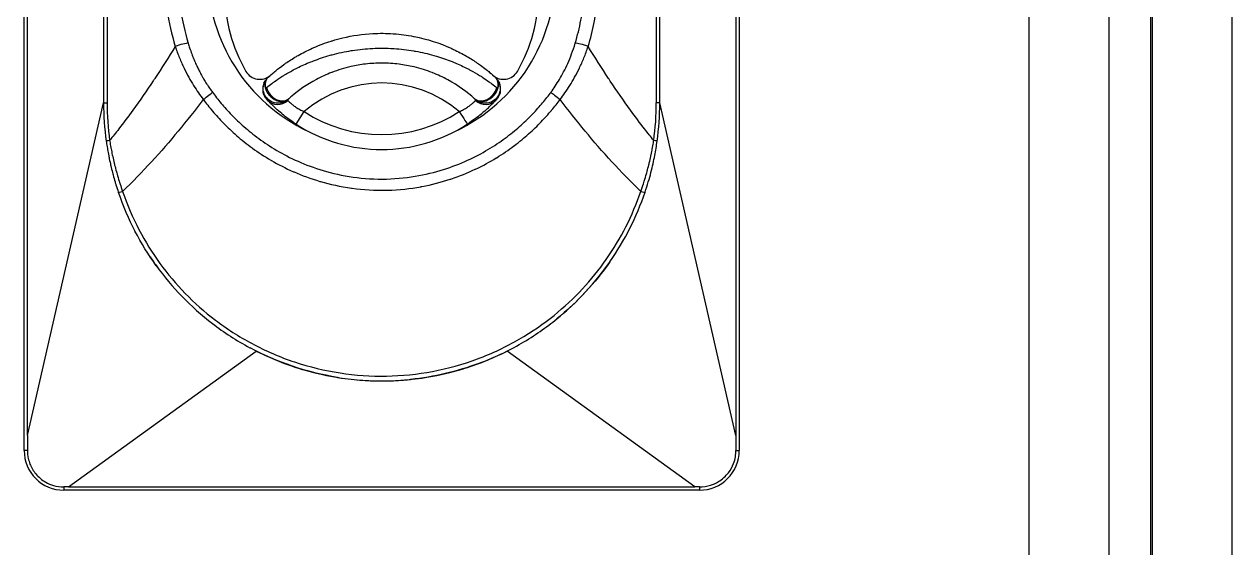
# Model space of a CAD drawing. Header units: millimetres. Extents: x 176 to 2516, y 143 to 1610.
# Drawn here: x 2164.2 to 2225, y 538.4 to 564.7 of the extents above; entities that cross this region are included whole.
import ezdxf

# ---------------------------------------------------------------- set-up
doc = ezdxf.new("R2010")
doc.units = ezdxf.units.MM
doc.layers.add('Widoczne (ISO)', color=7, linetype='Continuous', lineweight=25)

msp = doc.modelspace()

# ---------------------------------------------------------------- linework, layer by layer
at = {"layer": 'Widoczne (ISO)'}
for p, q in [((2220.984, 335.93), (2220.984, 912.73)), ((2224.984, 910.33), (2224.984, 338.33)), ((2218.784, 909.159), (2218.784, 339.359)), ((2214.784, 341.759), (2214.784, 906.759)), ((2164.184, 543.259), (2164.184, 702.259)), ((2200.184, 702.259), (2200.184, 543.259)), ((2164.355, 544.005), (2164.355, 701.043)), ((2200.014, 701.043), (2200.014, 544.005)), ((2168.184, 669.612), (2168.184, 560.759)), ((2168.358, 669.612), (2168.358, 560.759)), ((2196.011, 560.759), (2196.011, 669.612)), ((2196.184, 560.759), (2196.184, 669.612)), ((2220.902, 491.534), (2220.902, 654.33)), ((2164.355, 544.005), (2168.184, 560.759)), ((2168.184, 560.759), (2168.358, 560.759)), ((2173.434, 560.624), (2173.434, 560.625)), ((2190.934, 560.625), (2190.934, 560.625)), ((2196.184, 560.759), (2196.011, 560.759)), ((2200.014, 544.005), (2196.184, 560.759)), ((2173.684, 560.321), (2173.684, 560.319)), ((2177.874, 559.688), (2178.283, 560.317)), ((2190.684, 560.319), (2190.684, 560.321)), ((2179.243, 556.759), (2179.243, 556.759)), ((2185.128, 556.759), (2185.127, 556.759)), ((2166.412, 541.423), (2175.873, 548.262)), ((2197.957, 541.423), (2188.496, 548.262)), ((2164.351, 543.259), (2164.184, 543.259)), ((2200.018, 543.259), (2200.184, 543.259)), ((2166.184, 541.423), (2166.184, 541.259)), ((2198.184, 541.259), (2166.184, 541.259)), ((2198.184, 541.423), (2198.184, 541.259))]:
    msp.add_line(p, q, dxfattribs=at)
for centre, radius, start, end in [((2182.184, 567.259), 8.75, 180, 244.89934), ((2182.184, 567.259), 8.75, 295.10066, 0), ((2182.184, 566.309), 7.9, 180, 210.14031), ((2182.184, 566.309), 7.9, 329.85969, 0), ((2176.044, 562.744), 0.8, 210.14031, 311.31684), ((2176.962, 561.483), 0.75, 134.36928, 134.38142), ((2188.324, 562.744), 0.8, 228.68316, 329.85969), ((2187.407, 561.483), 0.75, 28.25791, 34.39134), ((2182.184, 555.759), 6, 49.4392, 130.56083), ((2176.962, 561.483), 0.75, 315.73003, 315.73725), ((2182.184, 566.309), 7.15, 236.92962, 303.07032), ((2182.184, 566.309), 7.9, 236.92961, 303.07042), ((2182.195, 560.761), 11.51, 192.82457, 192.82463), ((2182.186, 560.758), 11.499, 347.17531, 347.17536), ((2182.189, 560.76), 12.505, 195.92229, 195.92235), ((2182.207, 560.752), 12.476, 344.07786, 344.07791), ((2182.199, 560.763), 13.015, 197.18387, 197.18392), ((2182.181, 560.76), 13.003, 342.81645, 342.8165), ((2166.184, 543.259), 2, 180, 270), ((2198.184, 543.259), 2, 270, 0)]:
    msp.add_arc(centre, radius, start, end, dxfattribs=at)
for centre, major_axis, ratio, start_param, end_param in [((2172.002, 563.6), (0.479, 0.145), 0.133988, 0.362187, 1.98719), ((2192.367, 563.6), (-0.479, 0.145), 0.133987, 4.295957, 5.921002), ((2176.962, 561.483), (-0.616, 0.427), 0.654809, 0.000503, 0.813654), ((2176.969, 561.491), (-0.505, 0.555), 0.745913, 0.000131, 0.976059), ((2176.969, 561.491), (-0.505, 0.555), 0.745913, 6.283182, 6.283319), ((2187.399, 561.491), (0.505, 0.555), 0.745914, 6.28312, 6.28319), ((2187.399, 561.491), (0.505, 0.555), 0.745914, 5.307122, 6.283118), ((2187.407, 561.483), (0.616, 0.427), 0.654813, 5.469524, 6.282644), ((2173.278, 561.026), (0.403, 0.296), 0.06273, 4.470801, 5.923669), ((2177.006, 561.525), (0.501, -0.558), 0.74016, 4.125737, 6.28311), ((2187.362, 561.525), (-0.501, -0.558), 0.740171, 0.000052, 2.157417), ((2187.407, 561.483), (-0.528, -0.533), 0.733863, 0.056178, 2.199605), ((2191.091, 561.026), (-0.403, 0.296), 0.062734, 0.359506, 1.812384), ((2180.476, 560.645), (-0.873, 13.087), 0.936794, 1.499736, 1.647658), ((2173.921, 560.195), (0.603, -8.703), 0.635485, 4.603586, 4.821456), ((2176.966, 561.42), (-0.547, -0.513), 0.971101, 0.000169, 1.562838), ((2187.402, 561.42), (0.547, -0.513), 0.9711, 4.720289, 6.28315), ((2189.892, 560.234), (-0.632, -9.128), 0.66673, 1.466671, 1.674358), ((2183.635, 560.658), (0.914, 13.222), 0.946583, 4.638877, 4.785261), ((2186.086, 560.317), (0.409, -0.628), 0.000031, 4.712424, 6.283181), ((2186.086, 560.317), (0.409, -0.628), 0.000031, 6.283181, 6.283244), ((2168.616, 558.866), (-0.297, -0.041), 0.064277, 5.144256, 6.283185), ((2195.753, 558.866), (0.297, -0.041), 0.064277, 6.283182, 7.422108), ((2169.209, 556.361), (-0.284, -0.096), 0.110971, 6.283178, 7.569921), ((2195.159, 556.361), (0.284, -0.096), 0.110991, 4.996363, 6.283249), ((2200.061, 541.719), (0.041, -2.598), 0.008553, 3.636685, 4.078097), ((2164.778, 541.376), (-2.196, -0.036), 0.014108, 3.87337, 4.017464), ((2199.58, 541.376), (-2.185, 0.036), 0.014106, 5.405282, 5.549892)]:
    msp.add_ellipse(centre, major_axis=major_axis, ratio=ratio, start_param=start_param, end_param=end_param, dxfattribs=at)
for points, knots in [([(2171.248, 567.259), (2171.248, 566.644), (2171.338, 565.421), (2171.607, 564.205), (2171.791, 563.6)], [0, 0, 0, 0, 0.5, 0.999998, 0.999998, 0.999998, 0.999998]), ([(2171.928, 567.259), (2171.928, 566.674), (2172.012, 565.5), (2172.27, 564.334), (2172.443, 563.759)], [0.0000243, 0.0000243, 0.0000243, 0.0000243, 0.5, 1, 1, 1, 1]), ([(2191.926, 563.759), (2192.041, 564.142), (2192.137, 564.529), (2192.213, 564.918), (2192.29, 565.306), (2192.347, 565.697), (2192.384, 566.088), (2192.422, 566.479), (2192.441, 566.869), (2192.441, 567.259)], [0, 0, 0, 0, 0.3333333, 0.3333333, 0.3333333, 0.6666667, 0.6666667, 0.6666667, 0.999979, 0.999979, 0.999979, 0.999979]), ([(2192.578, 563.6), (2192.7, 564.002), (2192.901, 564.808), (2193.081, 566.034), (2193.12, 566.85), (2193.12, 567.259)], [0.0000024, 0.0000024, 0.0000024, 0.0000024, 0.3333333, 0.6666667, 1, 1, 1, 1]), ([(2181.741, 564.247), (2182.082, 564.265), (2182.422, 564.262), (2182.764, 564.239), (2182.774, 564.238), (2182.784, 564.238), (2182.793, 564.237), (2183.125, 564.213), (2183.459, 564.169), (2183.791, 564.106), (2183.799, 564.104), (2183.807, 564.102), (2183.816, 564.101)], [0.466537, 0.466537, 0.466537, 0.466537, 0.5333333, 0.5333333, 0.5333333, 0.5352221, 0.5352221, 0.5352221, 0.6, 0.6, 0.6, 0.6016224, 0.6016224, 0.6016224, 0.6016224]), ([(2172.443, 563.759), (2172.466, 563.68), (2172.491, 563.603), (2172.516, 563.528), (2172.55, 563.424), (2172.586, 563.323), (2172.622, 563.225), (2172.652, 563.145), (2172.682, 563.068), (2172.713, 562.992), (2172.748, 562.908), (2172.783, 562.826), (2172.818, 562.747), (2172.854, 562.667), (2172.89, 562.59), (2172.926, 562.515), (2172.959, 562.448), (2172.991, 562.383), (2173.024, 562.319), (2173.065, 562.241), (2173.106, 562.166), (2173.147, 562.092), (2173.177, 562.04), (2173.206, 561.988), (2173.236, 561.938), (2173.281, 561.862), (2173.326, 561.789), (2173.371, 561.718), (2173.397, 561.677), (2173.423, 561.637), (2173.449, 561.598), (2173.498, 561.525), (2173.547, 561.454), (2173.596, 561.386), (2173.618, 561.355), (2173.64, 561.325), (2173.662, 561.295)], [0, 0, 0, 0, 0.070031, 0.070031, 0.070031, 0.166667, 0.166667, 0.166667, 0.24557, 0.24557, 0.24557, 0.333333, 0.333333, 0.333333, 0.421262, 0.421262, 0.421262, 0.5, 0.5, 0.5, 0.596902, 0.596902, 0.596902, 0.666667, 0.666667, 0.666667, 0.772602, 0.772602, 0.772602, 0.833333, 0.833333, 0.833333, 0.948065, 0.948065, 0.948065, 1, 1, 1, 1]), ([(2176.465, 562.046), (2176.555, 562.129), (2176.656, 562.217), (2176.77, 562.311), (2176.795, 562.332), (2176.822, 562.354), (2176.849, 562.375), (2176.972, 562.475), (2177.109, 562.58), (2177.262, 562.688), (2177.29, 562.708), (2177.318, 562.728), (2177.347, 562.748), (2177.511, 562.862), (2177.693, 562.979), (2177.894, 563.096), (2177.922, 563.113), (2177.951, 563.13), (2177.981, 563.146), (2178.195, 563.268), (2178.43, 563.39), (2178.689, 563.507), (2178.715, 563.519), (2178.742, 563.53), (2178.769, 563.542), (2179.041, 563.661), (2179.336, 563.774), (2179.644, 563.87), (2179.664, 563.877), (2179.685, 563.883), (2179.705, 563.889), (2179.875, 563.941), (2180.048, 563.988), (2180.223, 564.029)], [0, 0, 0, 0, 0.0543044, 0.0543044, 0.0543044, 0.0666667, 0.0666667, 0.0666667, 0.123025, 0.123025, 0.123025, 0.1333333, 0.1333333, 0.1333333, 0.1917158, 0.1917158, 0.1917158, 0.2, 0.2, 0.2, 0.2604567, 0.2604567, 0.2604567, 0.2666667, 0.2666667, 0.2666667, 0.3291709, 0.3291709, 0.3291709, 0.3333333, 0.3333333, 0.3333333, 0.3676679, 0.3676679, 0.3676679, 0.3676679]), ([(2190.707, 561.295), (2190.778, 561.39), (2190.849, 561.492), (2190.92, 561.599), (2190.991, 561.706), (2191.062, 561.819), (2191.133, 561.939), (2191.204, 562.059), (2191.275, 562.186), (2191.345, 562.32), (2191.415, 562.455), (2191.484, 562.597), (2191.551, 562.747), (2191.618, 562.898), (2191.684, 563.057), (2191.747, 563.226), (2191.81, 563.394), (2191.87, 563.572), (2191.926, 563.759)], [0.0000001, 0.0000001, 0.0000001, 0.0000001, 0.1666667, 0.1666667, 0.1666667, 0.3333333, 0.3333333, 0.3333333, 0.5, 0.5, 0.5, 0.6666667, 0.6666667, 0.6666667, 0.8333333, 0.8333333, 0.8333333, 1, 1, 1, 1]), ([(2171.791, 563.6), (2171.457, 563.055), (2171.114, 562.515), (2170.76, 561.981), (2170.734, 561.941), (2170.707, 561.901), (2170.681, 561.862), (2170.352, 561.368), (2170.013, 560.88), (2169.664, 560.398), (2169.431, 560.078), (2169.194, 559.761), (2168.951, 559.448), (2168.799, 559.253), (2168.645, 559.059), (2168.489, 558.866)], [0, 0, 0, 0, 0.3333333, 0.3333333, 0.3333333, 0.3581651, 0.3581651, 0.3581651, 0.6666667, 0.6666667, 0.6666667, 0.8719439, 0.8719439, 0.8719439, 0.9999999, 0.9999999, 0.9999999, 0.9999999]), ([(2171.791, 563.6), (2171.858, 563.399), (2171.93, 563.207), (2172.004, 563.025), (2172.078, 562.843), (2172.155, 562.671), (2172.233, 562.508), (2172.311, 562.345), (2172.391, 562.191), (2172.472, 562.045), (2172.552, 561.899), (2172.634, 561.762), (2172.715, 561.632), (2172.796, 561.501), (2172.877, 561.379), (2172.958, 561.262), (2173.039, 561.145), (2173.12, 561.035), (2173.2, 560.931)], [0, 0, 0, 0, 0.166667, 0.166667, 0.166667, 0.333333, 0.333333, 0.333333, 0.5, 0.5, 0.5, 0.666667, 0.666667, 0.666667, 0.833333, 0.833333, 0.833333, 1, 1, 1, 1]), ([(2176.385, 561.525), (2176.467, 561.59), (2176.556, 561.66), (2176.655, 561.733), (2176.696, 561.763), (2176.738, 561.794), (2176.783, 561.825), (2176.896, 561.906), (2177.021, 561.99), (2177.158, 562.077), (2177.202, 562.105), (2177.248, 562.134), (2177.296, 562.162), (2177.45, 562.256), (2177.618, 562.352), (2177.803, 562.449), (2177.849, 562.473), (2177.896, 562.497), (2177.943, 562.521), (2178.148, 562.623), (2178.372, 562.725), (2178.615, 562.823), (2178.658, 562.84), (2178.701, 562.857), (2178.746, 562.874), (2179.009, 562.976), (2179.294, 563.072), (2179.59, 563.154), (2179.624, 563.164), (2179.658, 563.173), (2179.692, 563.182), (2180.005, 563.266), (2180.329, 563.335), (2180.653, 563.387), (2180.672, 563.39), (2180.692, 563.393), (2180.711, 563.396), (2181.051, 563.449), (2181.392, 563.482), (2181.731, 563.498), (2182.076, 563.514), (2182.421, 563.512), (2182.767, 563.491), (2182.78, 563.49), (2182.793, 563.49), (2182.806, 563.489), (2183.136, 563.468), (2183.468, 563.429), (2183.798, 563.374), (2183.827, 563.369), (2183.856, 563.364), (2183.886, 563.358), (2184.199, 563.302), (2184.51, 563.23), (2184.808, 563.146), (2184.851, 563.134), (2184.894, 563.122), (2184.936, 563.109), (2185.215, 563.026), (2185.481, 562.932), (2185.725, 562.834), (2185.776, 562.814), (2185.826, 562.794), (2185.876, 562.773), (2186.099, 562.679), (2186.304, 562.583), (2186.492, 562.487), (2186.544, 562.46), (2186.595, 562.434), (2186.645, 562.407), (2186.814, 562.317), (2186.968, 562.228), (2187.109, 562.141), (2187.16, 562.109), (2187.209, 562.079), (2187.256, 562.048), (2187.381, 561.968), (2187.495, 561.89), (2187.599, 561.816), (2187.646, 561.782), (2187.691, 561.75), (2187.734, 561.717), (2187.825, 561.65), (2187.908, 561.586), (2187.984, 561.525)], [0, 0, 0, 0, 0.047096, 0.047096, 0.047096, 0.066667, 0.066667, 0.066667, 0.116941, 0.116941, 0.116941, 0.133333, 0.133333, 0.133333, 0.186753, 0.186753, 0.186753, 0.2, 0.2, 0.2, 0.256636, 0.256636, 0.256636, 0.266667, 0.266667, 0.266667, 0.326499, 0.326499, 0.326499, 0.333333, 0.333333, 0.333333, 0.39627, 0.39627, 0.39627, 0.4, 0.4, 0.4, 0.46608, 0.46608, 0.46608, 0.533333, 0.533333, 0.533333, 0.53591, 0.53591, 0.53591, 0.6, 0.6, 0.6, 0.605695, 0.605695, 0.605695, 0.666667, 0.666667, 0.666667, 0.675478, 0.675478, 0.675478, 0.733333, 0.733333, 0.733333, 0.745376, 0.745376, 0.745376, 0.8, 0.8, 0.8, 0.815243, 0.815243, 0.815243, 0.866667, 0.866667, 0.866667, 0.885059, 0.885059, 0.885059, 0.933333, 0.933333, 0.933333, 0.954883, 0.954883, 0.954883, 1, 1, 1, 1]), ([(2185.677, 563.508), (2185.685, 563.504), (2185.693, 563.501), (2185.701, 563.497), (2185.734, 563.482), (2185.767, 563.467), (2185.799, 563.452), (2186.038, 563.34), (2186.255, 563.224), (2186.453, 563.109), (2186.487, 563.089), (2186.52, 563.07), (2186.553, 563.05), (2186.737, 562.94), (2186.904, 562.83), (2187.056, 562.724), (2187.088, 562.702), (2187.12, 562.679), (2187.151, 562.657), (2187.151, 562.657), (2187.151, 562.657), (2187.151, 562.657)], [0.7314215, 0.7314215, 0.7314215, 0.7314215, 0.7333333, 0.7333333, 0.7333333, 0.7412965, 0.7412965, 0.7412965, 0.8, 0.8, 0.8, 0.8100296, 0.8100296, 0.8100296, 0.8666667, 0.8666667, 0.8666667, 0.8787201, 0.8787201, 0.8787201, 0.8787646, 0.8787646, 0.8787646, 0.8787646]), ([(2191.169, 560.931), (2191.249, 561.035), (2191.33, 561.146), (2191.411, 561.262), (2191.492, 561.379), (2191.573, 561.502), (2191.654, 561.632), (2191.736, 561.762), (2191.817, 561.9), (2191.897, 562.046), (2191.978, 562.192), (2192.058, 562.346), (2192.136, 562.509), (2192.214, 562.672), (2192.291, 562.844), (2192.365, 563.026), (2192.439, 563.207), (2192.511, 563.399), (2192.578, 563.6)], [0, 0, 0, 0, 0.166667, 0.166667, 0.166667, 0.333333, 0.333333, 0.333333, 0.5, 0.5, 0.5, 0.666667, 0.666667, 0.666667, 0.833333, 0.833333, 0.833333, 1, 1, 1, 1]), ([(2195.88, 558.866), (2195.728, 559.054), (2195.577, 559.243), (2195.429, 559.434), (2195.182, 559.752), (2194.941, 560.073), (2194.705, 560.398), (2194.357, 560.877), (2194.021, 561.363), (2193.693, 561.854), (2193.665, 561.896), (2193.637, 561.938), (2193.609, 561.981), (2193.255, 562.515), (2192.912, 563.055), (2192.578, 563.6)], [0.0000001, 0.0000001, 0.0000001, 0.0000001, 0.1248909, 0.1248909, 0.1248909, 0.3333333, 0.3333333, 0.3333333, 0.6402542, 0.6402542, 0.6402542, 0.6666667, 0.6666667, 0.6666667, 1, 1, 1, 1]), ([(2182.203, 562.759), (2181.926, 562.759), (2181.65, 562.744), (2181.372, 562.711), (2181.368, 562.711), (2181.364, 562.71), (2181.36, 562.71), (2181.118, 562.681), (2180.875, 562.64), (2180.632, 562.584)], [0.5000257, 0.5000257, 0.5000257, 0.5000257, 0.5833333, 0.5833333, 0.5833333, 0.5845456, 0.5845456, 0.5845456, 0.657217, 0.657217, 0.657217, 0.657217]), ([(2187.452, 562.43), (2187.479, 562.408), (2187.506, 562.387), (2187.533, 562.365), (2187.562, 562.341), (2187.591, 562.317), (2187.619, 562.294), (2187.724, 562.207), (2187.819, 562.124), (2187.904, 562.046)], [0.92081166, 0.92081166, 0.92081166, 0.92081166, 0.93333333, 0.93333333, 0.93333333, 0.94742944, 0.94742944, 0.94742944, 1, 1, 1, 1]), ([(2177.467, 560.929), (2177.408, 560.876), (2177.339, 560.832), (2177.266, 560.801), (2177.192, 560.769), (2177.113, 560.749), (2177.033, 560.743), (2176.953, 560.736), (2176.872, 560.743), (2176.793, 560.762), (2176.715, 560.781), (2176.639, 560.813), (2176.571, 560.856), (2176.502, 560.899), (2176.44, 560.952), (2176.389, 561.015), (2176.337, 561.077), (2176.296, 561.147), (2176.266, 561.222), (2176.237, 561.297), (2176.22, 561.377), (2176.216, 561.457), (2176.212, 561.537), (2176.221, 561.618), (2176.243, 561.695), (2176.265, 561.77), (2176.299, 561.843), (2176.343, 561.907)], [0.0001695, 0.0001695, 0.0001695, 0.0001695, 0.1111111, 0.1111111, 0.1111111, 0.2222222, 0.2222222, 0.2222222, 0.3333333, 0.3333333, 0.3333333, 0.4444444, 0.4444444, 0.4444444, 0.5555556, 0.5555556, 0.5555556, 0.6666667, 0.6666667, 0.6666667, 0.7777778, 0.7777778, 0.7777778, 0.8888889, 0.8888889, 0.8888889, 0.9980994, 0.9980994, 0.9980994, 0.9980994]), ([(2178.899, 561.94), (2178.41, 561.68), (2177.993, 561.382), (2177.603, 561.051), (2177.554, 561.009), (2177.507, 560.967)], [0, 0, 0, 0, 0.2026207, 0.2026207, 0.232362, 0.232362, 0.232362, 0.232362]), ([(2179.678, 562.294), (2179.672, 562.292), (2179.666, 562.29), (2179.66, 562.288), (2179.402, 562.188), (2179.147, 562.072), (2178.899, 561.94)], [0.75247106, 0.75247106, 0.75247106, 0.75247106, 0.75421943, 0.75421943, 0.75421943, 0.83224232, 0.83224232, 0.83224232, 0.83224232]), ([(2185.51, 561.918), (2185.262, 562.052), (2185.008, 562.17), (2184.751, 562.271), (2184.742, 562.275), (2184.732, 562.279), (2184.722, 562.282)], [0.16733106, 0.16733106, 0.16733106, 0.16733106, 0.24518576, 0.24518576, 0.24518576, 0.24808572, 0.24808572, 0.24808572, 0.24808572]), ([(2188.068, 561.84), (2188.099, 561.785), (2188.112, 561.744), (2188.125, 561.695), (2188.144, 561.627), (2188.156, 561.539), (2188.153, 561.457), (2188.149, 561.375), (2188.132, 561.297), (2188.103, 561.222), (2188.073, 561.148), (2188.032, 561.077), (2187.98, 561.015), (2187.928, 560.952), (2187.867, 560.899), (2187.798, 560.856), (2187.73, 560.813), (2187.654, 560.781), (2187.576, 560.762), (2187.497, 560.743), (2187.416, 560.736), (2187.336, 560.743), (2187.256, 560.749), (2187.177, 560.768), (2187.103, 560.801), (2187.029, 560.833), (2186.959, 560.878), (2186.902, 560.929)], [0.0308255, 0.0308255, 0.0308255, 0.0308255, 0.1111111, 0.1111111, 0.1111111, 0.2222222, 0.2222222, 0.2222222, 0.3333333, 0.3333333, 0.3333333, 0.4444444, 0.4444444, 0.4444444, 0.5555556, 0.5555556, 0.5555556, 0.6666667, 0.6666667, 0.6666667, 0.7777778, 0.7777778, 0.7777778, 0.8888889, 0.8888889, 0.8888889, 0.9998635, 0.9998635, 0.9998635, 0.9998635]), ([(2173.662, 561.295), (2173.796, 561.112), (2173.943, 560.924), (2174.103, 560.734), (2174.263, 560.544), (2174.436, 560.352), (2174.626, 560.156), (2174.816, 559.961), (2175.022, 559.762), (2175.25, 559.562), (2175.478, 559.362), (2175.726, 559.16), (2176, 558.959), (2176.273, 558.759), (2176.571, 558.56), (2176.9, 558.367), (2177.228, 558.174), (2177.587, 557.987), (2177.974, 557.816), (2178.362, 557.644), (2178.778, 557.487), (2179.237, 557.35), (2179.697, 557.214), (2180.2, 557.099), (2180.741, 557.023), (2181.281, 556.947), (2181.858, 556.911), (2182.425, 556.924), (2182.992, 556.938), (2183.549, 556.999), (2184.058, 557.093), (2184.567, 557.187), (2185.029, 557.31), (2185.457, 557.453), (2185.885, 557.595), (2186.278, 557.756), (2186.643, 557.929), (2187.007, 558.102), (2187.343, 558.287), (2187.65, 558.476), (2187.958, 558.665), (2188.238, 558.859), (2188.495, 559.053), (2188.752, 559.247), (2188.986, 559.442), (2189.201, 559.635), (2189.415, 559.827), (2189.611, 560.018), (2189.79, 560.205), (2189.97, 560.393), (2190.134, 560.577), (2190.286, 560.759), (2190.438, 560.94), (2190.578, 561.12), (2190.707, 561.295)], [0, 0, 0, 0, 0.0555556, 0.0555556, 0.0555556, 0.1111111, 0.1111111, 0.1111111, 0.1666667, 0.1666667, 0.1666667, 0.2222222, 0.2222222, 0.2222222, 0.2777778, 0.2777778, 0.2777778, 0.3333333, 0.3333333, 0.3333333, 0.3888889, 0.3888889, 0.3888889, 0.4444444, 0.4444444, 0.4444444, 0.5, 0.5, 0.5, 0.5555556, 0.5555556, 0.5555556, 0.6111111, 0.6111111, 0.6111111, 0.6666667, 0.6666667, 0.6666667, 0.7222222, 0.7222222, 0.7222222, 0.7777778, 0.7777778, 0.7777778, 0.8333333, 0.8333333, 0.8333333, 0.8888889, 0.8888889, 0.8888889, 0.9444444, 0.9444444, 0.9444444, 1, 1, 1, 1]), ([(2176.258, 561.747), (2176.236, 561.691), (2176.221, 561.633), (2176.212, 561.574), (2176.203, 561.514), (2176.201, 561.453), (2176.205, 561.393), (2176.206, 561.38), (2176.208, 561.367), (2176.209, 561.354)], [0.1690183, 0.1690183, 0.1690183, 0.1690183, 0.3333333, 0.3333333, 0.3333333, 0.5, 0.5, 0.5, 0.5361161, 0.5361161, 0.5361161, 0.5361161]), ([(2176.419, 560.907), (2176.419, 560.908), (2176.419, 560.908), (2176.419, 560.908), (2176.419, 560.908), (2176.418, 560.909), (2176.418, 560.909), (2176.414, 560.913), (2176.411, 560.917), (2176.403, 560.925), (2176.399, 560.93), (2176.383, 560.949), (2176.372, 560.963), (2176.347, 560.996), (2176.334, 561.015), (2176.275, 561.112), (2176.24, 561.197), (2176.216, 561.307), (2176.212, 561.33), (2176.209, 561.354)], [0, 0, 0, 0, 0.00004322, 0.00004322, 0.00012965, 0.00012965, 0.00027388, 0.00027388, 0.00181235, 0.00181235, 0.00386371, 0.00386371, 0.00933652, 0.00933652, 0.01663628, 0.01663628, 0.04466625, 0.04466625, 0.05208069, 0.05208069, 0.05208069, 0.05208069]), ([(2176.24, 561.214), (2176.258, 561.157), (2176.282, 561.102), (2176.312, 561.051), (2176.337, 561.008), (2176.366, 560.968), (2176.398, 560.931)], [0.6682851, 0.6682851, 0.6682851, 0.6682851, 0.8333333, 0.8333333, 0.8333333, 0.9706108, 0.9706108, 0.9706108, 0.9706108]), ([(2176.344, 561.491), (2176.342, 561.489), (2176.339, 561.487), (2176.337, 561.484), (2176.335, 561.483)], [0, 0, 0, 0, 0.5, 0.9988244, 0.9988244, 0.9988244, 0.9988244]), ([(2176.335, 561.483), (2176.357, 561.417), (2176.386, 561.349), (2176.424, 561.284), (2176.462, 561.22), (2176.509, 561.159), (2176.562, 561.104), (2176.616, 561.049), (2176.675, 561), (2176.738, 560.959), (2176.801, 560.919), (2176.868, 560.886), (2176.935, 560.863), (2177.002, 560.841), (2177.069, 560.828), (2177.134, 560.825), (2177.198, 560.822), (2177.26, 560.829), (2177.317, 560.848), (2177.374, 560.866), (2177.428, 560.896), (2177.467, 560.929)], [0.0000396, 0.0000396, 0.0000396, 0.0000396, 0.1428571, 0.1428571, 0.1428571, 0.2857143, 0.2857143, 0.2857143, 0.4285714, 0.4285714, 0.4285714, 0.5714286, 0.5714286, 0.5714286, 0.7142857, 0.7142857, 0.7142857, 0.8571429, 0.8571429, 0.8571429, 1, 1, 1, 1]), ([(2188.034, 561.483), (2188.032, 561.484), (2188.03, 561.487), (2188.027, 561.489), (2188.025, 561.491)], [0.0020423, 0.0020423, 0.0020423, 0.0020423, 0.5, 1, 1, 1, 1]), ([(2188.157, 561.337), (2188.16, 561.355), (2188.162, 561.374), (2188.163, 561.393), (2188.168, 561.453), (2188.166, 561.514), (2188.157, 561.574), (2188.148, 561.633), (2188.133, 561.691), (2188.111, 561.746)], [0.4484636, 0.4484636, 0.4484636, 0.4484636, 0.5, 0.5, 0.5, 0.6666667, 0.6666667, 0.6666667, 0.8303901, 0.8303901, 0.8303901, 0.8303901]), ([(2173.2, 560.931), (2172.793, 560.394), (2171.956, 559.33), (2170.613, 557.78), (2169.645, 556.786), (2169.14, 556.304)], [0.0000002, 0.0000002, 0.0000002, 0.0000002, 0.3333333, 0.6666667, 0.9999991, 0.9999991, 0.9999991, 0.9999991]), ([(2173.2, 560.931), (2173.202, 560.928), (2173.205, 560.924), (2173.207, 560.921), (2173.347, 560.733), (2173.499, 560.54), (2173.665, 560.345), (2173.668, 560.341), (2173.671, 560.337), (2173.674, 560.334), (2173.84, 560.139), (2174.019, 559.941), (2174.215, 559.74), (2174.219, 559.736), (2174.222, 559.732), (2174.226, 559.729), (2174.423, 559.528), (2174.637, 559.324), (2174.873, 559.118), (2174.877, 559.114), (2174.882, 559.11), (2174.886, 559.106), (2175.123, 558.901), (2175.38, 558.694), (2175.663, 558.489), (2175.668, 558.484), (2175.674, 558.48), (2175.68, 558.476), (2175.963, 558.271), (2176.272, 558.067), (2176.611, 557.869), (2176.619, 557.865), (2176.626, 557.861), (2176.633, 557.857), (2176.973, 557.66), (2177.344, 557.469), (2177.744, 557.293), (2177.753, 557.289), (2177.762, 557.285), (2177.77, 557.281), (2178.171, 557.106), (2178.602, 556.945), (2179.077, 556.806), (2179.087, 556.803), (2179.098, 556.8), (2179.108, 556.797), (2179.584, 556.658), (2180.104, 556.541), (2180.662, 556.464), (2180.674, 556.462), (2180.687, 556.461), (2180.699, 556.459), (2181.258, 556.383), (2181.854, 556.348), (2182.439, 556.361), (2182.452, 556.361), (2182.465, 556.362), (2182.478, 556.362), (2183.062, 556.377), (2183.635, 556.442), (2184.16, 556.537), (2184.173, 556.539), (2184.185, 556.542), (2184.198, 556.544), (2184.72, 556.641), (2185.195, 556.768), (2185.636, 556.913), (2185.647, 556.917), (2185.658, 556.92), (2185.668, 556.924), (2186.107, 557.071), (2186.511, 557.235), (2186.886, 557.412), (2186.896, 557.416), (2186.905, 557.42), (2186.914, 557.425), (2187.288, 557.602), (2187.632, 557.79), (2187.948, 557.983), (2187.957, 557.988), (2187.965, 557.993), (2187.973, 557.998), (2188.288, 558.191), (2188.575, 558.389), (2188.839, 558.587), (2188.846, 558.592), (2188.853, 558.597), (2188.86, 558.602), (2189.123, 558.8), (2189.362, 558.998), (2189.583, 559.195), (2189.589, 559.2), (2189.595, 559.205), (2189.6, 559.211), (2189.82, 559.407), (2190.02, 559.601), (2190.204, 559.791), (2190.209, 559.797), (2190.214, 559.802), (2190.219, 559.807), (2190.402, 559.998), (2190.57, 560.185), (2190.726, 560.37), (2190.73, 560.375), (2190.734, 560.381), (2190.739, 560.386), (2190.894, 560.571), (2191.037, 560.753), (2191.169, 560.931)], [0.0000003, 0.0000003, 0.0000003, 0.0000003, 0.0009841, 0.0009841, 0.0009841, 0.0555556, 0.0555556, 0.0555556, 0.0565648, 0.0565648, 0.0565648, 0.1111111, 0.1111111, 0.1111111, 0.1121535, 0.1121535, 0.1121535, 0.1666667, 0.1666667, 0.1666667, 0.1677391, 0.1677391, 0.1677391, 0.2222222, 0.2222222, 0.2222222, 0.2233262, 0.2233262, 0.2233262, 0.2777778, 0.2777778, 0.2777778, 0.2789098, 0.2789098, 0.2789098, 0.3333333, 0.3333333, 0.3333333, 0.3345019, 0.3345019, 0.3345019, 0.3888889, 0.3888889, 0.3888889, 0.3900851, 0.3900851, 0.3900851, 0.4444444, 0.4444444, 0.4444444, 0.4456507, 0.4456507, 0.4456507, 0.5, 0.5, 0.5, 0.5012304, 0.5012304, 0.5012304, 0.5555556, 0.5555556, 0.5555556, 0.5568378, 0.5568378, 0.5568378, 0.6111111, 0.6111111, 0.6111111, 0.6124395, 0.6124395, 0.6124395, 0.6666667, 0.6666667, 0.6666667, 0.6680208, 0.6680208, 0.6680208, 0.7222222, 0.7222222, 0.7222222, 0.7236079, 0.7236079, 0.7236079, 0.7777778, 0.7777778, 0.7777778, 0.7791972, 0.7791972, 0.7791972, 0.8333333, 0.8333333, 0.8333333, 0.8347848, 0.8347848, 0.8347848, 0.8888889, 0.8888889, 0.8888889, 0.8903738, 0.8903738, 0.8903738, 0.9444444, 0.9444444, 0.9444444, 0.9459583, 0.9459583, 0.9459583, 0.9999997, 0.9999997, 0.9999997, 0.9999997]), ([(2176.419, 560.907), (2176.442, 560.883), (2176.486, 560.836), (2176.551, 560.77), (2176.571, 560.75)], [0.0002822, 0.0002822, 0.0002822, 0.0002822, 0.1666667, 0.2338201, 0.2338201, 0.2338201, 0.2338201]), ([(2177.467, 560.929), (2177.466, 560.929), (2177.466, 560.928), (2177.465, 560.927), (2177.464, 560.925), (2177.462, 560.923), (2177.461, 560.921), (2177.46, 560.92), (2177.46, 560.918), (2177.459, 560.917), (2177.458, 560.915), (2177.458, 560.914), (2177.457, 560.913), (2177.456, 560.911), (2177.456, 560.908), (2177.455, 560.906), (2177.455, 560.906), (2177.455, 560.905), (2177.455, 560.904), (2177.455, 560.902), (2177.455, 560.899), (2177.455, 560.897), (2177.455, 560.894), (2177.456, 560.892), (2177.457, 560.89), (2177.457, 560.89), (2177.457, 560.889), (2177.457, 560.888), (2177.458, 560.887), (2177.459, 560.886), (2177.46, 560.885)], [0.0010695, 0.0010695, 0.0010695, 0.0010695, 0.0450528, 0.0450528, 0.0450528, 0.1666667, 0.1666667, 0.1666667, 0.2545399, 0.2545399, 0.2545399, 0.3333333, 0.3333333, 0.3333333, 0.4640293, 0.4640293, 0.4640293, 0.5, 0.5, 0.5, 0.6666667, 0.6666667, 0.6666667, 0.8333333, 0.8333333, 0.8333333, 0.8829587, 0.8829587, 0.8829587, 0.9999926, 0.9999926, 0.9999926, 0.9999926]), ([(2177.46, 560.885), (2177.472, 560.873), (2177.488, 560.855), (2177.51, 560.833), (2177.533, 560.811), (2177.56, 560.784), (2177.593, 560.754), (2177.627, 560.723), (2177.666, 560.689), (2177.712, 560.653), (2177.757, 560.616), (2177.808, 560.578), (2177.866, 560.539), (2177.924, 560.501), (2177.988, 560.461), (2178.057, 560.424), (2178.127, 560.386), (2178.203, 560.35), (2178.283, 560.317)], [0, 0, 0, 0, 0.166667, 0.166667, 0.166667, 0.333333, 0.333333, 0.333333, 0.5, 0.5, 0.5, 0.666667, 0.666667, 0.666667, 0.833333, 0.833333, 0.833333, 1, 1, 1, 1]), ([(2177.507, 560.967), (2177.501, 560.961), (2177.487, 560.948), (2177.474, 560.936), (2177.467, 560.929)], [0.0006746, 0.0006746, 0.0006746, 0.0006746, 0.5, 1, 1, 1, 1]), ([(2186.086, 560.317), (2186.166, 560.35), (2186.242, 560.386), (2186.311, 560.424), (2186.381, 560.461), (2186.445, 560.501), (2186.503, 560.539), (2186.56, 560.578), (2186.612, 560.616), (2186.657, 560.653), (2186.702, 560.689), (2186.742, 560.723), (2186.775, 560.754), (2186.809, 560.784), (2186.836, 560.811), (2186.858, 560.833), (2186.88, 560.855), (2186.897, 560.873), (2186.909, 560.885)], [0, 0, 0, 0, 0.1666667, 0.1666667, 0.1666667, 0.3333333, 0.3333333, 0.3333333, 0.5, 0.5, 0.5, 0.6666667, 0.6666667, 0.6666667, 0.8333333, 0.8333333, 0.8333333, 0.9999999, 0.9999999, 0.9999999, 0.9999999]), ([(2186.902, 560.929), (2186.895, 560.936), (2186.888, 560.942), (2186.882, 560.948), (2186.875, 560.955), (2186.868, 560.961), (2186.861, 560.967)], [0.0013672, 0.0013672, 0.0013672, 0.0013672, 0.5, 0.5, 0.5, 1, 1, 1, 1]), ([(2186.909, 560.885), (2186.91, 560.886), (2186.911, 560.888), (2186.912, 560.89), (2186.913, 560.892), (2186.914, 560.894), (2186.914, 560.897), (2186.914, 560.899), (2186.914, 560.902), (2186.914, 560.904), (2186.913, 560.907), (2186.913, 560.91), (2186.912, 560.913), (2186.911, 560.916), (2186.909, 560.918), (2186.908, 560.921), (2186.906, 560.924), (2186.904, 560.927), (2186.902, 560.929)], [0, 0, 0, 0, 0.1666667, 0.1666667, 0.1666667, 0.3333333, 0.3333333, 0.3333333, 0.5, 0.5, 0.5, 0.6666667, 0.6666667, 0.6666667, 0.8333333, 0.8333333, 0.8333333, 0.9993185, 0.9993185, 0.9993185, 0.9993185]), ([(2187.799, 560.751), (2187.818, 560.771), (2187.883, 560.836), (2187.927, 560.884), (2187.95, 560.908)], [0.766993, 0.766993, 0.766993, 0.766993, 0.8333333, 1, 1, 1, 1]), ([(2195.229, 556.304), (2194.724, 556.786), (2193.756, 557.78), (2192.413, 559.33), (2191.575, 560.394), (2191.169, 560.931)], [0, 0, 0, 0, 0.3333333, 0.6666667, 0.9999998, 0.9999998, 0.9999998, 0.9999998]), ([(2177.15, 560.221), (2177.156, 560.216), (2177.253, 560.135), (2177.36, 560.052), (2177.465, 559.973)], [0.6567898, 0.6567898, 0.6567898, 0.6567898, 0.6666667, 0.8171009, 0.8171009, 0.8171009, 0.8171009]), ([(2186.903, 559.973), (2187.009, 560.052), (2187.115, 560.135), (2187.213, 560.216), (2187.219, 560.221)], [0.1829309, 0.1829309, 0.1829309, 0.1829309, 0.3333333, 0.3432051, 0.3432051, 0.3432051, 0.3432051]), ([(2168.319, 558.825), (2168.321, 558.807), (2168.324, 558.789), (2168.326, 558.771), (2168.34, 558.674), (2168.355, 558.575), (2168.372, 558.472), (2168.376, 558.45), (2168.38, 558.428), (2168.384, 558.405), (2168.401, 558.304), (2168.42, 558.201), (2168.44, 558.095), (2168.446, 558.067), (2168.451, 558.039), (2168.457, 558.012), (2168.477, 557.907), (2168.5, 557.799), (2168.525, 557.688), (2168.533, 557.655), (2168.541, 557.621), (2168.548, 557.587), (2168.574, 557.478), (2168.601, 557.365), (2168.631, 557.249), (2168.642, 557.209), (2168.653, 557.168), (2168.664, 557.127), (2168.694, 557.013), (2168.727, 556.896), (2168.763, 556.775), (2168.777, 556.728), (2168.792, 556.679), (2168.807, 556.63), (2168.844, 556.512), (2168.883, 556.39), (2168.925, 556.265)], [0, 0, 0, 0, 0.026272, 0.026272, 0.026272, 0.166667, 0.166667, 0.166667, 0.1973, 0.1973, 0.1973, 0.333333, 0.333333, 0.333333, 0.368489, 0.368489, 0.368489, 0.5, 0.5, 0.5, 0.539633, 0.539633, 0.539633, 0.666667, 0.666667, 0.666667, 0.710808, 0.710808, 0.710808, 0.833333, 0.833333, 0.833333, 0.8819, 0.8819, 0.8819, 1, 1, 1, 1]), ([(2168.489, 558.866), (2168.492, 558.848), (2168.495, 558.831), (2168.497, 558.812), (2168.513, 558.716), (2168.53, 558.617), (2168.549, 558.514), (2168.553, 558.492), (2168.557, 558.469), (2168.561, 558.447), (2168.58, 558.346), (2168.601, 558.243), (2168.623, 558.137), (2168.629, 558.109), (2168.635, 558.082), (2168.641, 558.054), (2168.664, 557.949), (2168.688, 557.841), (2168.715, 557.73), (2168.723, 557.697), (2168.732, 557.663), (2168.74, 557.629), (2168.767, 557.519), (2168.797, 557.407), (2168.829, 557.291), (2168.84, 557.25), (2168.851, 557.21), (2168.863, 557.169), (2168.896, 557.054), (2168.931, 556.937), (2168.969, 556.816), (2168.984, 556.768), (2168.999, 556.72), (2169.015, 556.671), (2169.054, 556.551), (2169.096, 556.429), (2169.14, 556.304)], [0, 0, 0, 0, 0.0262682, 0.0262682, 0.0262682, 0.1666667, 0.1666667, 0.1666667, 0.1973025, 0.1973025, 0.1973025, 0.3333333, 0.3333333, 0.3333333, 0.3684919, 0.3684919, 0.3684919, 0.5, 0.5, 0.5, 0.5396374, 0.5396374, 0.5396374, 0.6666667, 0.6666667, 0.6666667, 0.710814, 0.710814, 0.710814, 0.8333333, 0.8333333, 0.8333333, 0.8819058, 0.8819058, 0.8819058, 0.9999968, 0.9999968, 0.9999968, 0.9999968]), ([(2195.229, 556.304), (2195.275, 556.434), (2195.318, 556.562), (2195.359, 556.686), (2195.373, 556.731), (2195.387, 556.776), (2195.401, 556.82), (2195.44, 556.945), (2195.477, 557.067), (2195.51, 557.184), (2195.521, 557.222), (2195.531, 557.26), (2195.541, 557.297), (2195.574, 557.416), (2195.605, 557.532), (2195.632, 557.644), (2195.64, 557.675), (2195.648, 557.706), (2195.655, 557.736), (2195.683, 557.85), (2195.708, 557.96), (2195.731, 558.066), (2195.736, 558.092), (2195.742, 558.117), (2195.747, 558.142), (2195.77, 558.25), (2195.79, 558.355), (2195.809, 558.456), (2195.813, 558.477), (2195.817, 558.497), (2195.821, 558.518), (2195.84, 558.621), (2195.857, 558.721), (2195.872, 558.818), (2195.875, 558.834), (2195.877, 558.85), (2195.88, 558.866)], [0, 0, 0, 0, 0.122192, 0.122192, 0.122192, 0.166667, 0.166667, 0.166667, 0.292917, 0.292917, 0.292917, 0.333333, 0.333333, 0.333333, 0.46372, 0.46372, 0.46372, 0.5, 0.5, 0.5, 0.634493, 0.634493, 0.634493, 0.666667, 0.666667, 0.666667, 0.80531, 0.80531, 0.80531, 0.833333, 0.833333, 0.833333, 0.975974, 0.975974, 0.975974, 1, 1, 1, 1]), ([(2195.444, 556.265), (2195.504, 556.442), (2195.558, 556.614), (2195.607, 556.779), (2195.656, 556.944), (2195.7, 557.103), (2195.739, 557.255), (2195.778, 557.408), (2195.813, 557.554), (2195.845, 557.695), (2195.877, 557.835), (2195.905, 557.97), (2195.93, 558.1), (2195.955, 558.23), (2195.977, 558.355), (2195.997, 558.476), (2196.017, 558.596), (2196.035, 558.713), (2196.05, 558.825)], [0.0000001, 0.0000001, 0.0000001, 0.0000001, 0.1666667, 0.1666667, 0.1666667, 0.3333333, 0.3333333, 0.3333333, 0.5, 0.5, 0.5, 0.6666667, 0.6666667, 0.6666667, 0.8333333, 0.8333333, 0.8333333, 1, 1, 1, 1]), ([(2169.14, 556.304), (2169.372, 555.624), (2169.65, 554.982), (2169.966, 554.378), (2170.281, 553.774), (2170.635, 553.207), (2171.023, 552.673), (2171.411, 552.139), (2171.833, 551.639), (2172.294, 551.166), (2172.754, 550.693), (2173.254, 550.247), (2173.812, 549.822), (2174.37, 549.398), (2174.988, 548.995), (2175.659, 548.636), (2176.33, 548.277), (2177.054, 547.963), (2177.8, 547.714), (2178.546, 547.464), (2179.313, 547.28), (2180.087, 547.161), (2180.86, 547.043), (2181.64, 546.99), (2182.419, 547.003), (2183.199, 547.017), (2183.978, 547.096), (2184.747, 547.241), (2185.516, 547.385), (2186.275, 547.595), (2187.011, 547.87), (2187.748, 548.145), (2188.462, 548.485), (2189.109, 548.858), (2189.756, 549.231), (2190.336, 549.637), (2190.86, 550.06), (2191.385, 550.484), (2191.855, 550.924), (2192.29, 551.392), (2192.725, 551.859), (2193.125, 552.353), (2193.491, 552.876), (2193.856, 553.4), (2194.188, 553.953), (2194.479, 554.525), (2194.77, 555.097), (2195.019, 555.689), (2195.229, 556.304)], [0, 0, 0, 0, 0.0625, 0.0625, 0.0625, 0.125, 0.125, 0.125, 0.1875, 0.1875, 0.1875, 0.25, 0.25, 0.25, 0.3125, 0.3125, 0.3125, 0.375, 0.375, 0.375, 0.4375, 0.4375, 0.4375, 0.5, 0.5, 0.5, 0.5625, 0.5625, 0.5625, 0.625, 0.625, 0.625, 0.6875, 0.6875, 0.6875, 0.75, 0.75, 0.75, 0.8125, 0.8125, 0.8125, 0.875, 0.875, 0.875, 0.9375, 0.9375, 0.9375, 0.999999, 0.999999, 0.999999, 0.999999]), ([(2193.669, 552.752), (2193.671, 552.755), (2193.674, 552.759), (2193.676, 552.763), (2194.048, 553.297), (2194.385, 553.861), (2194.681, 554.447), (2194.977, 555.033), (2195.232, 555.641), (2195.444, 556.265)], [0.8745817, 0.8745817, 0.8745817, 0.8745817, 0.875, 0.875, 0.875, 0.9375, 0.9375, 0.9375, 1, 1, 1, 1]), ([(2170.532, 552.999), (2170.604, 552.89), (2170.678, 552.783), (2170.753, 552.677), (2170.802, 552.607), (2170.852, 552.537), (2170.903, 552.469)], [0.47744805, 0.47744805, 0.47744805, 0.47744805, 0.49999999, 0.49999999, 0.49999999, 0.51494338, 0.51494338, 0.51494338, 0.51494338]), ([(2191.003, 549.885), (2191.429, 550.231), (2191.865, 550.626), (2192.291, 551.071), (2192.753, 551.552), (2193.202, 552.091), (2193.616, 552.677), (2193.634, 552.702), (2193.651, 552.727), (2193.669, 552.752)], [0.2596155, 0.2596155, 0.2596155, 0.2596155, 0.375, 0.375, 0.375, 0.5, 0.5, 0.5, 0.5053049, 0.5053049, 0.5053049, 0.5053049]), ([(2170.836, 552.56), (2170.837, 552.559), (2170.838, 552.557), (2170.84, 552.555), (2171.234, 552.01), (2171.663, 551.498), (2172.131, 551.015), (2172.6, 550.532), (2173.107, 550.076), (2173.674, 549.642), (2174.242, 549.208), (2174.87, 548.796), (2175.552, 548.429), (2175.555, 548.428), (2175.558, 548.426), (2175.561, 548.425)], [0.1247989, 0.1247989, 0.1247989, 0.1247989, 0.125, 0.125, 0.125, 0.1875, 0.1875, 0.1875, 0.25, 0.25, 0.25, 0.3125, 0.3125, 0.3125, 0.3127727, 0.3127727, 0.3127727, 0.3127727]), ([(2187.083, 547.643), (2187.086, 547.645), (2187.089, 547.646), (2187.092, 547.647), (2187.84, 547.927), (2188.566, 548.275), (2189.223, 548.657), (2189.88, 549.039), (2190.47, 549.453), (2191.003, 549.885)], [0.6247496, 0.6247496, 0.6247496, 0.6247496, 0.625, 0.625, 0.625, 0.6875, 0.6875, 0.6875, 0.7499897, 0.7499897, 0.7499897, 0.7499897]), ([(2175.873, 548.262), (2176.78, 547.804), (2177.576, 547.519), (2178.258, 547.32), (2178.94, 547.122), (2179.506, 547.008), (2179.988, 546.932), (2180.469, 546.856), (2180.865, 546.816), (2181.217, 546.792), (2181.569, 546.768), (2181.877, 546.759), (2182.184, 546.759), (2182.492, 546.759), (2182.8, 546.768), (2183.152, 546.792), (2183.503, 546.816), (2183.9, 546.856), (2184.381, 546.932), (2184.862, 547.008), (2185.429, 547.122), (2186.111, 547.32), (2186.792, 547.519), (2187.589, 547.804), (2188.496, 548.262)], [0, 0, 0, 0, 0.125, 0.125, 0.125, 0.25, 0.25, 0.25, 0.375, 0.375, 0.375, 0.5, 0.5, 0.5, 0.625, 0.625, 0.625, 0.75, 0.75, 0.75, 0.875, 0.875, 0.875, 1, 1, 1, 1]), ([(2179.953, 546.938), (2179.986, 546.932), (2180.02, 546.927), (2180.053, 546.922), (2180.839, 546.801), (2181.632, 546.747), (2182.424, 546.761), (2182.83, 546.768), (2183.237, 546.792), (2183.642, 546.835)], [0.43485871, 0.43485871, 0.43485871, 0.43485871, 0.4375, 0.4375, 0.4375, 0.5, 0.5, 0.5, 0.53206262, 0.53206262, 0.53206262, 0.53206262]), ([(2164.355, 544.005), (2164.355, 543.894), (2164.354, 543.769), (2164.353, 543.527), (2164.352, 543.39), (2164.351, 543.259)], [0.000001, 0.000001, 0.000001, 0.000001, 0.03343586, 0.03343586, 0.07325465, 0.07325465, 0.07325465, 0.07325465]), ([(2164.351, 543.259), (2164.349, 543.126), (2164.363, 542.993), (2164.413, 542.764), (2164.442, 542.669), (2164.549, 542.398), (2164.647, 542.232), (2164.91, 541.916), (2165.079, 541.773), (2165.392, 541.594), (2165.522, 541.538), (2165.829, 541.447), (2166.007, 541.422), (2166.184, 541.423)], [-0.2892812, -0.2892812, -0.2892812, -0.2892812, -0.2486229, -0.2486229, -0.2187597, -0.2187597, -0.1612563, -0.1612563, -0.0957737, -0.0957737, -0.0534982, -0.0534982, -0.000001, -0.000001, -0.000001, -0.000001]), ([(2198.184, 541.423), (2198.372, 541.422), (2198.559, 541.45), (2198.88, 541.551), (2199.016, 541.612), (2199.335, 541.807), (2199.506, 541.96), (2199.753, 542.283), (2199.84, 542.44), (2199.985, 542.826), (2200.02, 543.047), (2200.018, 543.259)], [-0.2682546, -0.2682546, -0.2682546, -0.2682546, -0.2163941, -0.2163941, -0.1758808, -0.1758808, -0.1136876, -0.1136876, -0.0644229, -0.0644229, -0.000001, -0.000001, -0.000001, -0.000001]), ([(2166.412, 541.423), (2169.979, 541.426), (2179.906, 541.425), (2184.097, 541.425), (2194.324, 541.426), (2197.957, 541.423)], [0.000001, 0.000001, 0.000001, 0.000001, 1.070143, 1.070143, 2.169175, 2.169175, 2.169175, 2.169175])]:
    msp.add_open_spline(points, degree=3, knots=knots, dxfattribs=at)
for points in [[(2180.223, 564.029), (2180.71, 564.145), (2181.224, 564.22), (2181.741, 564.247)], [(2183.816, 564.101), (2184.478, 563.971), (2185.112, 563.763), (2185.677, 563.508)], [(2180.632, 562.584), (2180.297, 562.508), (2179.976, 562.409), (2179.678, 562.294)], [(2183.057, 562.704), (2182.777, 562.739), (2182.489, 562.758), (2182.203, 562.759)], [(2183.815, 562.566), (2183.562, 562.627), (2183.309, 562.672), (2183.057, 562.704)], [(2184.722, 562.282), (2184.438, 562.393), (2184.133, 562.49), (2183.815, 562.566)], [(2187.151, 562.657), (2187.255, 562.582), (2187.355, 562.506), (2187.452, 562.43)], [(2176.258, 561.747), (2176.274, 561.786), (2176.292, 561.824), (2176.313, 561.86)], [(2176.343, 561.907), (2176.333, 561.892), (2176.323, 561.876), (2176.313, 561.86)], [(2176.345, 561.91), (2176.368, 561.943), (2176.394, 561.974), (2176.421, 562.004)], [(2176.421, 562.004), (2176.43, 562.013), (2176.44, 562.023), (2176.45, 562.032)], [(2176.45, 562.032), (2176.455, 562.037), (2176.46, 562.042), (2176.465, 562.046)], [(2186.861, 560.967), (2186.505, 561.287), (2186.052, 561.626), (2185.51, 561.918)], [(2187.904, 562.046), (2187.908, 562.043), (2187.911, 562.04), (2187.914, 562.037)], [(2187.914, 562.037), (2187.921, 562.031), (2187.927, 562.025), (2187.933, 562.019)], [(2187.933, 562.019), (2187.966, 561.985), (2187.997, 561.949), (2188.024, 561.91)], [(2188.059, 561.854), (2188.048, 561.872), (2188.037, 561.89), (2188.026, 561.907)], [(2188.059, 561.854), (2188.079, 561.82), (2188.096, 561.783), (2188.111, 561.746)], [(2188.068, 561.84), (2188.068, 561.84), (2188.068, 561.84), (2188.068, 561.84)], [(2176.24, 561.214), (2176.226, 561.259), (2176.215, 561.306), (2176.209, 561.354)], [(2176.385, 561.525), (2176.378, 561.519), (2176.364, 561.508), (2176.351, 561.496), (2176.344, 561.491)], [(2188.025, 561.491), (2188.018, 561.496), (2188.004, 561.508), (2187.991, 561.519), (2187.984, 561.525)], [(2188.061, 561.058), (2188.087, 561.104), (2188.109, 561.153), (2188.125, 561.203)], [(2188.157, 561.337), (2188.15, 561.292), (2188.14, 561.247), (2188.125, 561.203)], [(2176.419, 560.907), (2176.412, 560.915), (2176.405, 560.923), (2176.398, 560.931)], [(2176.683, 560.64), (2176.642, 560.679), (2176.604, 560.716), (2176.571, 560.75)], [(2176.683, 560.64), (2176.736, 560.588), (2176.796, 560.531), (2176.863, 560.47)], [(2187.506, 560.47), (2187.573, 560.531), (2187.633, 560.588), (2187.686, 560.64)], [(2187.799, 560.751), (2187.765, 560.717), (2187.728, 560.68), (2187.686, 560.64)], [(2187.95, 560.908), (2187.972, 560.931), (2187.993, 560.956), (2188.012, 560.982)], [(2188.061, 561.058), (2188.046, 561.032), (2188.029, 561.007), (2188.012, 560.982)], [(2177.15, 560.221), (2177.046, 560.306), (2176.949, 560.391), (2176.863, 560.47)], [(2177.874, 559.689), (2177.734, 559.78), (2177.596, 559.876), (2177.465, 559.973)], [(2186.903, 559.973), (2186.773, 559.876), (2186.635, 559.78), (2186.495, 559.689)], [(2187.506, 560.47), (2187.419, 560.391), (2187.323, 560.306), (2187.219, 560.221)], [(2168.925, 556.265), (2169.159, 555.576), (2169.442, 554.918), (2169.763, 554.3)], [(2170.836, 552.56), (2170.437, 553.113), (2170.077, 553.696), (2169.763, 554.3)], [(2193.669, 552.752), (2192.923, 551.682), (2192.016, 550.707), (2191.003, 549.885)], [(2179.953, 546.938), (2178.427, 547.184), (2176.923, 547.693), (2175.561, 548.425)], [(2187.083, 547.644), (2185.979, 547.231), (2184.814, 546.957), (2183.642, 546.835)]]:
    msp.add_open_spline(points, degree=3, dxfattribs=at)

doc.saveas('drawing.dxf')
